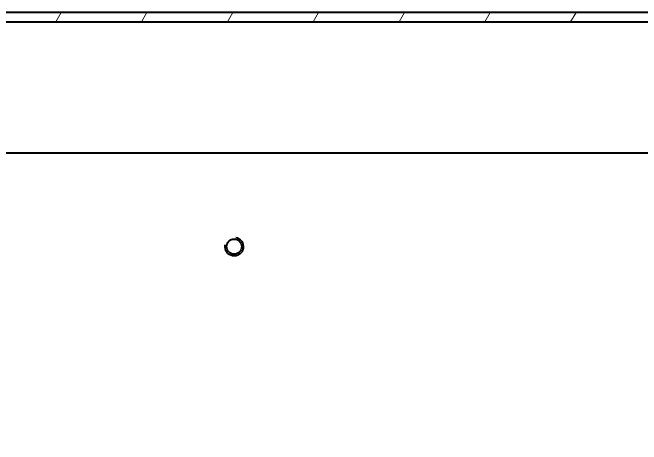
# Model space of a CAD drawing. Header units: millimetres. Extents: x 0 to 4205, y 0 to 2970.
# Drawn here: x 1851.5 to 1985.8, y 2561.1 to 2653.4 of the extents above; entities that cross this region are included whole.
import ezdxf

# ---------------------------------------------------------------- set-up
doc = ezdxf.new("R2010")
doc.units = ezdxf.units.MM
doc.header["$LTSCALE"] = 5
for name, color, linetype, lineweight in [('가시적인 것(ISO)', 3, 'Continuous', 40), ('가시적인 좁은 것(ISO)', 3, 'Continuous', 35), ('해치(ISO)', 7, 'Continuous', 18)]:
    doc.layers.add(name, color=color, linetype=linetype, lineweight=lineweight)

msp = doc.modelspace()

# ---------------------------------------------------------------- hatches: boundary and pattern name
at = {"layer": '해치(ISO)'}
h = msp.add_hatch(dxfattribs=at)
h.set_pattern_fill('ANSI31', color=256, scale=127, angle=14.99998, style=0)
h.set_pattern_definition([(60, (0, 0), (-13.74815, 7.937505), [])])
h.paths.add_polyline_path([(2112.348, 2653.391), (1685.348, 2653.391), (1685.348, 2268.391), (2112.348, 2268.391)])
h.paths.add_polyline_path([(1687.348, 2651.391), (2110.348, 2651.391), (2110.348, 2270.391), (1687.348, 2270.391)], flags=0)

# ---------------------------------------------------------------- linework, layer by layer
at = {"layer": '가시적인 것(ISO)'}
for p, q in [((2112.348, 2653.391), (1685.348, 2653.391)), ((1687.348, 2651.391), (2110.348, 2651.391)), ((2072.348, 2623.391), (1725.348, 2623.391))]:
    msp.add_line(p, q, dxfattribs=at)
msp.add_circle((1898.848, 2603.391), 1.621, dxfattribs=at)
at = {"layer": '가시적인 좁은 것(ISO)'}
msp.add_arc((1898.848, 2603.391), 2, 170, 80, dxfattribs=at)

doc.saveas('drawing.dxf')
